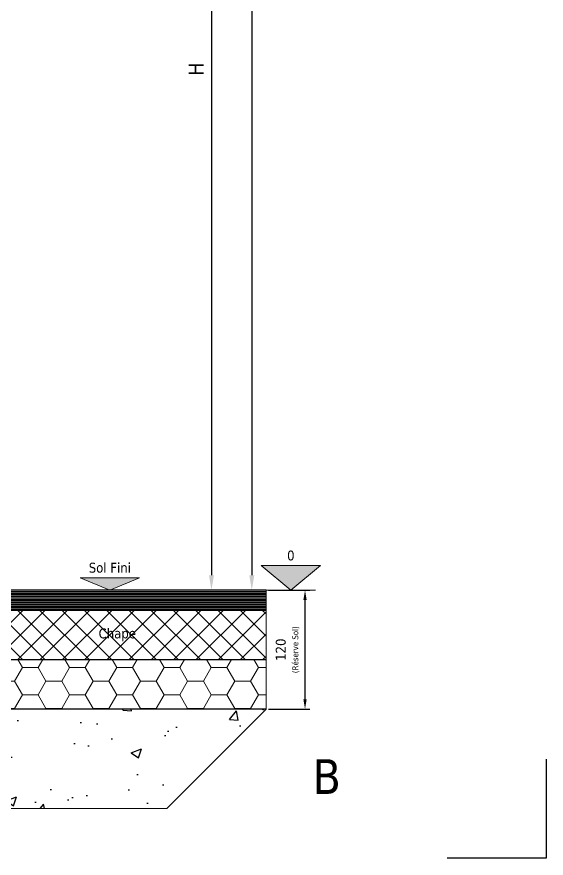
# Model space of a CAD drawing. Header units: millimetres. Extents: x -20000 to 230000, y -17405 to 24510.
# Drawn here: x 15149 to 15683, y -5177 to -4328 of the extents above; entities that cross this region are included whole.
import ezdxf
from ezdxf.enums import TextEntityAlignment as Align

# ---------------------------------------------------------------- set-up
doc = ezdxf.new("R2010")
doc.units = ezdxf.units.MM
doc.header["$PDMODE"] = 35
doc.header["$PDSIZE"] = 0.5
doc.linetypes.add('POINTILLE', pattern=[6.35, 0, -6.35])
doc.layers.get('0').update_dxf_attribs({"lineweight": 13})
doc.layers.get('Defpoints').update_dxf_attribs({"true_color": 0xc2a584})
for name, color, linetype, lineweight in [('0 - 1 (validé)', 3, 'Continuous', 13), ('1 - BETON', 251, 'Continuous', 25), ('1 - Béton', 251, 'Continuous', 25), ('1 - Cotation', 32, 'Continuous', 13), ('1 - Isolant', 132, 'Continuous', 13), ('1 - Texte', 7, 'Continuous', 13), ('Texte', 7, 'Continuous', 13)]:
    doc.layers.add(name, color=color, linetype=linetype, lineweight=lineweight)
for name, color, linetype, lineweight, plot in [('0 - Invisible', 43, 'Continuous', 0, False), ('Intouchable', 252, 'Continuous', 13, False), ('Non visible', 163, 'Continuous', 25, False)]:
    doc.layers.add(name, color=color, linetype=linetype, lineweight=lineweight, plot=plot)
doc.styles.get("Standard").update_dxf_attribs({"font": 'ARIALUNI.TTF'})
doc.styles.add('Texte Poralu', font='tahomabd.ttf')
doc.dimstyles.new('100 - 1000', dxfattribs={"dimtxt": 15, "dimasz": 15, "dimexe": 5, "dimexo": 2.5, "dimgap": 8, "dimtad": 1, "dimdec": 1, "dimtxsty": 'Texte Poralu', "dimcen": 10, "dimazin": 0, "dimtfac": 1, "dimtdec": 1, "dimtmove": 0, "dimatfit": 3, "dimfxl": 1, "dimarcsym": 0})
doc.dimstyles.new('30 - 1000', dxfattribs={"dimtxt": 10, "dimasz": 10, "dimexe": 5, "dimexo": 2.5, "dimgap": 5, "dimtad": 1, "dimdec": 1, "dimtxsty": 'Texte Poralu', "dimcen": 5, "dimazin": 0, "dimtfac": 1, "dimtdec": 1, "dimtmove": 0, "dimatfit": 3, "dimfxl": 1, "dimarcsym": 0})

# ---------------------------------------------------------------- blocks, each defined once
blk = doc.blocks.new('Cadre Coupe_Elev')
at = {"color": 7}
blk.add_attdef('REPERE_1', text='', height=300, dxfattribs=at).set_placement((1000, 9000), align=Align.MIDDLE_CENTER)
at = {"layer": '1 - Texte', "color": 7}
for tag, p in [('DEFINITION1', (5000, 1200)), ('DEFINITION2', (5000, 800))]:
    blk.add_attdef(tag, text='', height=250, dxfattribs=at).set_placement(p, align=Align.MIDDLE_CENTER)
at = {"layer": 'Non visible', "style": 'Texte Poralu'}
for p in [(5447.12, 4905.8), (5447.12, 4605.8)]:
    blk.add_attdef('REPERE_2', text='', height=35, dxfattribs=at).set_placement(p, align=Align.MIDDLE_LEFT)
blk = doc.blocks.new('Cadre centrage dessin')
at = {"layer": 'Defpoints'}
for p, q in [((682.5, -806.5), (682.5, -906.5)), ((682.5, -906.5), (582.5, -906.5))]:
    blk.add_line(p, q, dxfattribs=at)
at = {"layer": 'Defpoints', "linetype": 'POINTILLE', "ltscale": 2}
blk.add_line((682.5, -906.5), (682.5, -906.5), dxfattribs=at)
blk.add_line((682.5, -906.5), (682.5, -906.5), dxfattribs=at)
blk = doc.blocks.new('*U837')
at = {"layer": '1 - Béton'}
h = blk.add_hatch(dxfattribs=at)
h.set_pattern_fill('ANSI31', color=256, scale=0.5, angle=135)
h.set_pattern_definition([(180, (200, 20), (-3e-16, -1.5875), [])])
h.paths.add_polyline_path([(0, 100), (300, 100), (300, 120), (0, 120)])
h = blk.add_hatch(dxfattribs=at)
h.set_pattern_fill('ANSI37', color=256, scale=5)
h.set_pattern_definition([(45, (200, 10), (-11.2253, 11.2253), []), (135, (200, 10), (-11.2253, -11.2253), [])])
h.paths.add_polyline_path([(0, 50), (300, 50), (300, 100), (0, 100)])
h.paths.add_polyline_path([(125.91, 65.82), (173.95, 65.82), (173.95, 87.42), (125.91, 87.42)], flags=24)
at = {"layer": '1 - Isolant'}
h = blk.add_hatch(dxfattribs=at)
h.set_pattern_fill('HONEY', color=256, scale=5)
h.set_pattern_definition([(0, (200, 20), (23.8125, 13.74815), [15.875, -31.75]), (120, (200, 20), (-23.8125, 13.7482), [15.875, -31.75]), (60, (200, 20), (5e-08, 27.4963), [-31.75, 15.875])])
h.paths.add_polyline_path([(0, 0), (300, 0), (300, 50), (0, 50)])
at = {"layer": '0 - Invisible'}
for points in [[(0, 100), (300, 100), (300, 120), (0, 120), (0, 100)], [(0, 50), (300, 50), (300, 100), (0, 100), (0, 50)], [(0, 0), (300, 0), (300, 50), (0, 50), (0, 0)]]:
    blk.add_lwpolyline(points, dxfattribs=at)
at = {"layer": '1 - Béton'}
for points in [[(300, 120), (0, 120), (0, 100), (300, 100)], [(300, 100), (0, 100), (0, 50), (300, 50)]]:
    blk.add_lwpolyline(points, dxfattribs=at)
at = {"layer": '1 - Isolant'}
blk.add_lwpolyline([(300, 50), (0, 50), (0, 0), (300, 0)], dxfattribs=at)
at = {"insert": (150, 75), "char_height": 10, "attachment_point": 5, "style": 'Texte Poralu'}
blk.add_mtext_dynamic_manual_height_columns('Chape', width=39.7836, gutter_width=50, heights=[0], dxfattribs=at)
blk = doc.blocks.new('*U199')
blk.add_hatch(color=256).paths.add_polyline_path([(25, 0), (55, 25), (-5, 25)])
blk.add_line((0, 0), (50, 0))
blk.add_lwpolyline([(25, 0), (55, 25), (-5, 25), (25, 0)])
at = {"style": 'Texte Poralu'}
blk.add_attdef('HAUTEUR', text='', height=10, dxfattribs=at).set_placement((25, 35), align=Align.MIDDLE_CENTER)
blk = doc.blocks.new('*U200')
blk.add_hatch(color=256).paths.add_polyline_path([(0, 0), (30, 12.5), (-30, 12.5)])
blk.add_lwpolyline([(0, 0), (30, 12.5), (-30, 12.5), (0, 0)])
at = {"layer": 'Texte', "insert": (0, 17.5), "char_height": 10, "attachment_point": 8, "style": 'Texte Poralu'}
blk.add_mtext('Sol Fini', dxfattribs=at)
blk = doc.blocks.new('*D978')
at = {"color": 0, "lineweight": -2, "transparency": 16777216}
for p, q in [((15402.5, -4906.27), (15444.33, -4906.27)), ((15439.33, -5016.27), (15439.33, -4916.27)), ((15402.5, -5026.27), (15444.33, -5026.27))]:
    blk.add_line(p, q, dxfattribs=at)
at = {"color": 0, "transparency": 16777216}
for points in [[(15437.66, -4916.27), (15441, -4916.27), (15439.33, -4906.27)], [(15437.66, -5016.27), (15441, -5016.27), (15439.33, -5026.27)]]:
    blk.add_solid(points, dxfattribs=at)
at = {"layer": 'Defpoints', "color": 0, "transparency": 16777216}
for p in [(15400, -4906.27), (15439.33, -4906.27), (15400, -5026.27)]:
    blk.add_point(p, dxfattribs=at)
at = {"color": 0, "transparency": 16777216, "insert": (15421.69, -4966.27), "char_height": 10, "attachment_point": 5, "rotation": 90, "style": 'Texte Poralu'}
blk.add_mtext('120 \\P{\\H0.6x;(Réserve Sol)}', dxfattribs=at)
blk = doc.blocks.new('*D979')
at = {"layer": '1 - Cotation', "color": 0, "lineweight": -2, "transparency": 16777216}
for p, q in [((15002.5, -3855.67), (15350, -3855.67)), ((15345, -3870.67), (15345, -4891.27)), ((15397.5, -4906.27), (15340, -4906.27))]:
    blk.add_line(p, q, dxfattribs=at)
at = {"layer": '1 - Cotation', "color": 0, "transparency": 16777216}
for points in [[(15342.5, -3870.67), (15347.5, -3870.67), (15345, -3855.67)], [(15342.5, -4891.27), (15347.5, -4891.27), (15345, -4906.27)]]:
    blk.add_solid(points, dxfattribs=at)
at = {"layer": 'Defpoints', "color": 0, "transparency": 16777216}
for p in [(15000, -3855.67), (15345, -4906.27), (15400, -4906.27)]:
    blk.add_point(p, dxfattribs=at)
at = {"layer": '1 - Cotation', "color": 0, "transparency": 16777216, "insert": (15329.5, -4380.97), "char_height": 15, "attachment_point": 5, "rotation": 90, "style": 'Texte Poralu'}
blk.add_mtext('H', dxfattribs=at)
blk = doc.blocks.new('*D980')
at = {"layer": '1 - Cotation', "color": 0, "lineweight": -2, "transparency": 16777216}
for p, q in [((15397.5, -3505.67), (15380.67, -3505.67)), ((15385.67, -3520.67), (15385.67, -4891.27)), ((15397.5, -4906.27), (15380.67, -4906.27))]:
    blk.add_line(p, q, dxfattribs=at)
at = {"layer": '1 - Cotation', "color": 0, "transparency": 16777216}
for points in [[(15383.17, -3520.67), (15388.17, -3520.67), (15385.67, -3505.67)], [(15383.17, -4891.27), (15388.17, -4891.27), (15385.67, -4906.27)]]:
    blk.add_solid(points, dxfattribs=at)
at = {"layer": 'Defpoints', "color": 0, "transparency": 16777216}
for p in [(15400, -3505.67), (15385.67, -4906.27), (15400, -4906.27)]:
    blk.add_point(p, dxfattribs=at)
at = {"layer": '1 - Cotation', "color": 0, "transparency": 16777216, "insert": (15369.9, -4205.97), "char_height": 15, "attachment_point": 5, "rotation": 90, "style": 'Texte Poralu'}
blk.add_mtext('HSP', dxfattribs=at)
blk = doc.blocks.new('*U614')
at = {"layer": '0 - Invisible'}
for p in [(0, 0), (1.78, -17.82)]:
    blk.add_point(p, dxfattribs=at)
at = {"layer": 'Texte', "insert": (1.28, -12.85), "char_height": 10, "attachment_point": 8, "rotation": 5.71059, "style": 'Texte Poralu'}
blk.add_mtext('Pente 10%', dxfattribs=at)
at = {"layer": 'Texte'}
blk.add_leader([(-38.27, -19.31), (41.33, -11.35)], dimstyle='30 - 1000', override={"dimgap": 2, "dimtad": 0}, dxfattribs=at)
blk = doc.blocks.new('*U894')
at = {"layer": '1 - BETON'}
h = blk.add_hatch(dxfattribs=at)
h.set_pattern_fill('CONCRETE', color=256, scale=15, style=0, pattern_type=2)
h.set_pattern_definition([(50, (110, 183), (107.589, -9.413), [11.25, -123.75]), (355, (110, 183), (-20.813, 112.83), [9, -99]), (100.451, (118.97, 182.22), (86.776, 103.416), [9.561, -105.171]), (46.184, (110, 213), (160.086, -24.828), [16.875, -185.625]), (96.636, (123.34, 210.93), (140.2, 146.118), [14.34, -157.757]), (351.184, (110, 213), (140.2, 146.12), [13.5, -148.5]), (21, (125, 205.5), (89.536, -60.393), [11.25, -123.75]), (326, (125, 205.5), (36.497, 108.773), [9, -99]), (71.451, (132.46, 200.47), (126.033, 48.38), [9.561, -105.171]), (37.5, (110, 183), (1.824, 49.934), [0, -97.8, 0, -100.5, 0, -99.375]), (7.5, (110, 183), (39.4604, 59.162), [0, -57.3, 0, -95.55, 0, -37.875]), (327.5, (76.55, 183), (80.0734, -3.3832), [0, -37.5, 0, -117, 0, -155.25]), (317.5, (61.55, 183), (87.478, 15.016), [0, -48.75, 0, -77.7, 0, -110.25])])
h.paths.add_polyline_path([(-143.15, -56.48), (-153.27, -55.81), (-143.48, -53.16)], flags=8)
edge = h.paths.add_edge_path(flags=0)
edge.add_line((-143.32, -54.82), (-73.67, -47.85))
h.paths.add_polyline_path([(-154.61, -58.59), (-72.1, -50.34), (-74.25, -28.85), (-156.76, -37.1)], flags=24)
h.paths.add_polyline_path([(400, -120), (300, -220), (-180, -220), (-180, -43), (-50, -30), (-50, 0), (0, 0), (0, -120)])
at = {"layer": '0 - Invisible'}
blk.add_lwpolyline([(400, -120), (300, -220), (-180, -220)], dxfattribs=at)
at = {"layer": '1 - BETON'}
blk.add_lwpolyline([(400, -120), (0, -120), (0, 0), (-50, 0), (-50, -30), (-180, -43), (-180, -220)], dxfattribs=at)
blk.add_blockref('*U614', (-115, -36.5))

msp = doc.modelspace()

# ---------------------------------------------------------------- block references
for name, p in [('*U894', (15000, -4906.27)), ('*U837', (15100, -5026.27))]:
    msp.add_blockref(name, p)
at = {"layer": '0 - 1 (validé)'}
ref = msp.add_blockref('Cadre Coupe_Elev', (10000, -10000), dxfattribs=at)
ref.add_attrib('REPERE_2', 'B', dxfattribs={"layer": 'Non visible', "height": 35, "style": 'Texte Poralu'}).set_placement((15447.12, -5094.2), align=Align.MIDDLE_LEFT)
at = {"layer": 'Intouchable'}
msp.add_blockref('Cadre centrage dessin', (15000, -4270), dxfattribs=at)
at = {"layer": 'Texte'}
msp.add_blockref('*U199', (15400, -4906.27), dxfattribs=at).add_auto_attribs({'HAUTEUR': '0'})
msp.add_blockref('*U200', (15242.5, -4906.27), dxfattribs=at)

# ---------------------------------------------------------------- dimensions: what is measured, and where the dimension line sits
dim = msp.add_linear_dim(base=(15439.33, -4906.27), p1=(15400, -5026.27), p2=(15400, -4906.27), angle=90, text='<> \\P{\\H0.6x;(Réserve Sol)}', dimstyle='30 - 1000')
dim.commit()
dim.dimension.update_dxf_attribs({"geometry": '*D978', "text_midpoint": (15421.69, -4966.27)})
at = {"layer": '1 - Cotation'}
for base, p1, text, picture, middle in [((15385.67, -4906.27), (15400, -3505.67), 'HSP', '*D980', (15369.9, -4205.97)), ((15345, -4906.27), (15000, -3855.67), 'H', '*D979', (15329.5, -4380.97))]:
    dim = msp.add_linear_dim(base=base, p1=p1, p2=(15400, -4906.27), angle=90, text=text, dimstyle='100 - 1000', dxfattribs=at)
    dim.commit()
    dim.dimension.update_dxf_attribs({"geometry": picture, "text_midpoint": middle})

doc.saveas('drawing.dxf')
